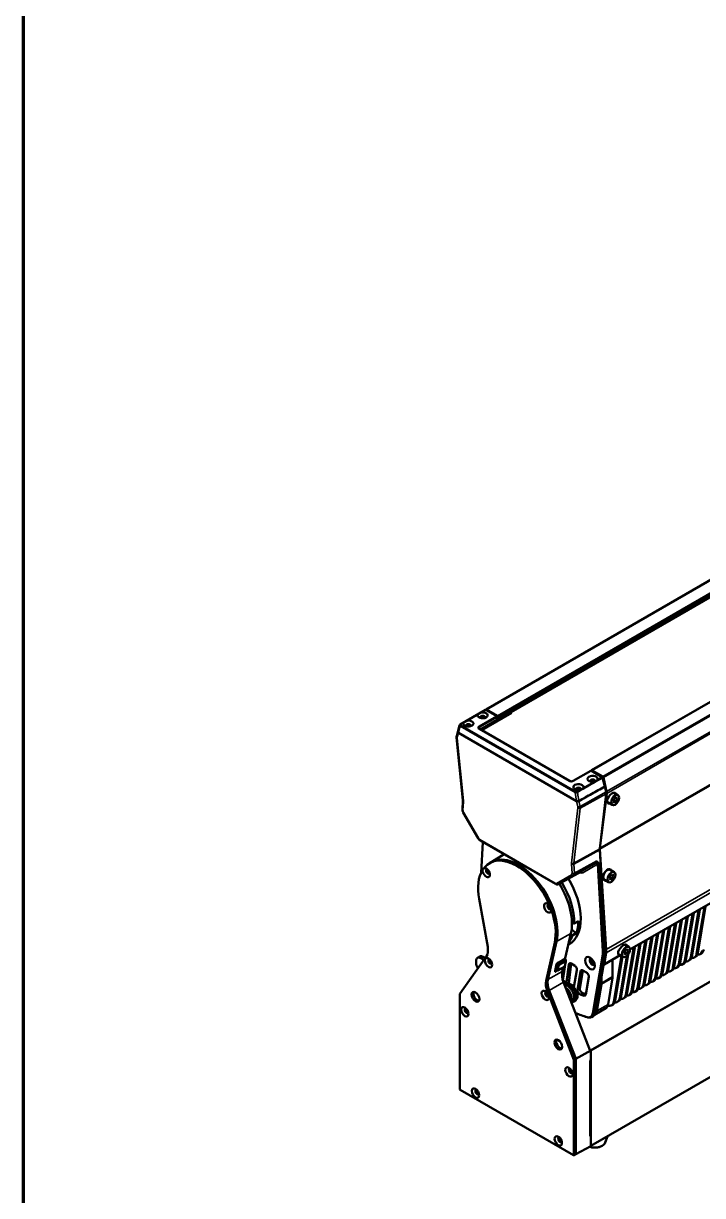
# Model space of a CAD drawing. Header units: millimetres. Extents: x 100 to 5488, y 100 to 4218.
# Drawn here: x 100 to 506, y 2994 to 3694 of the extents above; entities that cross this region are included whole.
import ezdxf

# ---------------------------------------------------------------- set-up
doc = ezdxf.new("R2010")
doc.units = ezdxf.units.MM
doc.header["$LTSCALE"] = 20
for name, color, linetype, lineweight in [('Border (ANSI)', 7, 'Continuous', 70), ('Visible (ANSI)', 7, 'Continuous', 50), ('Visible Narrow (ANSI)', 7, 'Continuous', 35)]:
    doc.layers.add(name, color=color, linetype=linetype, lineweight=lineweight)

# ---------------------------------------------------------------- blocks, each defined once
blk = doc.blocks.new('Borders Chauvet_A')
at = {"layer": 'Border (ANSI)'}
blk.add_line((5, 5), (5, 210.9), dxfattribs=at)

msp = doc.modelspace()

# ---------------------------------------------------------------- linework, layer by layer
at = {"layer": 'Visible (ANSI)'}
for p, q in [((1049.75, 3672.914), (376.585, 3284.261)), ((1056.705, 3667.225), (383.539, 3278.573)), ((439.608, 3247.875), (1112.773, 3636.527)), ((376.093, 3283.977), (361.111, 3275.308)), ((391.774, 3282.143), (373.896, 3271.821)), ((376.093, 3283.977), (376.093, 3283.977)), ((376.441, 3283.962), (376.496, 3284.141)), ((376.442, 3283.962), (382.903, 3280.232)), ((383.289, 3280.51), (376.835, 3284.237)), ((383.218, 3279.704), (383.262, 3278.267)), ((383.26, 3278.248), (386.825, 3280.306)), ((383.643, 3278.801), (383.643, 3279.898)), ((386.683, 3280.388), (386.825, 3280.306)), ((391.421, 3282.429), (386.825, 3279.775)), ((386.825, 3280.306), (386.825, 3279.775)), ((391.067, 3282.633), (391.421, 3282.429)), ((391.421, 3282.429), (391.774, 3282.225)), ((391.774, 3282.225), (391.774, 3282.143)), ((360.738, 3274.835), (359.734, 3270.765)), ((426.325, 3241.551), (372.585, 3272.577)), ((383.209, 3277.979), (373.219, 3272.211)), ((358.895, 3267.413), (362.703, 3230.038)), ((359.725, 3270.798), (358.974, 3268.341)), ((430.595, 3229.52), (360.025, 3270.263)), ((430.59, 3229.522), (360.029, 3270.261)), ((439.11, 3247.595), (428.641, 3241.551)), ((445.919, 3243.849), (439.459, 3247.579)), ((439.504, 3247.553), (439.504, 3247.646)), ((439.858, 3247.85), (446.312, 3244.124)), ((447.48, 3238.193), (446.22, 3243.432)), ((446.651, 3243.637), (448.566, 3235.161)), ((431.843, 3236.085), (431.83, 3236.729)), ((432.028, 3229.495), (447.52, 3238.119)), ((440.329, 3240.984), (440.315, 3241.628)), ((440.335, 3240.681), (440.335, 3240.681)), ((440.35, 3239.995), (440.35, 3239.995)), ((447.52, 3238.119), (447.474, 3238.145)), ((448.238, 3234.942), (447.52, 3238.119)), ((362.716, 3229.506), (362.4, 3224.46)), ((431.85, 3235.792), (431.85, 3235.792)), ((431.865, 3235.091), (431.865, 3235.091)), ((444.504, 3200.902), (448.312, 3233.88)), ((448.637, 3234.096), (444.624, 3201.257)), ((453.034, 3230.963), (452.421, 3229.384)), ((452.421, 3229.384), (453.034, 3228.513)), ((452.706, 3230.117), (454.259, 3229.22)), ((455.346, 3233.036), (452.871, 3234.465)), ((453.034, 3230.963), (454.259, 3231.67)), ((453.81, 3231.411), (454.871, 3230.798)), ((454.871, 3230.798), (454.259, 3231.67)), ((454.259, 3229.22), (454.871, 3230.798)), ((362.873, 3222.648), (371.78, 3207.222)), ((451.946, 3227.147), (449.471, 3228.576)), ((454.259, 3229.22), (453.034, 3228.513)), ((372.975, 3205.98), (418.059, 3179.951)), ((374.689, 3204.99), (373.537, 3186.594)), ((379.964, 3193.165), (387.382, 3197.662)), ((447.997, 3140.435), (444.493, 3200.439)), ((444.611, 3200.764), (448.324, 3140.686)), ((379.617, 3192.973), (378.556, 3192.361)), ((453.154, 3186.945), (450.679, 3188.374)), ((462.556, 3140.755), (549.366, 3190.875)), ((419.859, 3179.852), (433.125, 3187.138)), ((449.754, 3181.056), (447.279, 3182.485)), ((450.842, 3184.871), (450.229, 3183.293)), ((450.229, 3183.293), (450.842, 3182.422)), ((450.514, 3184.026), (452.066, 3183.129)), ((450.842, 3184.871), (452.066, 3185.578)), ((452.066, 3183.129), (450.842, 3182.422)), ((451.618, 3185.32), (452.679, 3184.707)), ((452.679, 3184.707), (452.066, 3185.578)), ((452.066, 3183.129), (452.679, 3184.707)), ((377.5, 3142.29), (372.358, 3170.978)), ((503.106, 3138.643), (507.781, 3166.557)), ((496.467, 3160.025), (491.793, 3132.111)), ((492.5, 3132.519), (497.174, 3160.433)), ((500.003, 3162.066), (495.328, 3134.152)), ((496.035, 3134.56), (500.71, 3162.474)), ((503.538, 3164.107), (498.864, 3136.193)), ((499.571, 3136.602), (504.246, 3164.515)), ((507.074, 3166.148), (502.399, 3138.235)), ((430.14, 3150.789), (427.648, 3152.735)), ((428.82, 3156.345), (427.801, 3157.361)), ((429.153, 3156.247), (428.915, 3156.289)), ((429.206, 3156.255), (431.681, 3157.684)), ((485.861, 3153.901), (481.186, 3125.987)), ((481.893, 3126.396), (486.568, 3154.309)), ((489.396, 3155.942), (484.722, 3128.029)), ((485.429, 3128.437), (490.103, 3156.35)), ((492.932, 3157.983), (488.257, 3130.07)), ((488.964, 3130.478), (493.639, 3158.392)), ((413.473, 3122.745), (418.616, 3145.496)), ((423.9, 3135.539), (427.233, 3150.284)), ((427.12, 3149.786), (427.665, 3149.36)), ((427.73, 3149.289), (427.935, 3148.977)), ((430.41, 3150.406), (430.204, 3150.718)), ((662.364, 3152.282), (439.15, 3023.409)), ((471.719, 3145.736), (467.044, 3117.822)), ((467.751, 3118.231), (472.426, 3146.144)), ((475.254, 3147.777), (470.58, 3119.864)), ((471.287, 3120.272), (475.961, 3148.185)), ((478.79, 3149.818), (474.115, 3121.905)), ((474.822, 3122.313), (479.497, 3150.227)), ((482.325, 3151.86), (477.651, 3123.946)), ((478.358, 3124.354), (483.032, 3152.268)), ((417.555, 3144.883), (412.413, 3122.133)), ((426.306, 3143.95), (425.725, 3143.615)), ((442.014, 3103.309), (447.906, 3138.494)), ((448.235, 3138.717), (447.08, 3131.82)), ((459.539, 3140.25), (458.927, 3138.672)), ((458.927, 3138.672), (459.539, 3137.8)), ((459.211, 3139.404), (460.764, 3138.507)), ((461.852, 3142.323), (459.472, 3143.697)), ((459.539, 3140.25), (460.764, 3140.957)), ((460.764, 3138.507), (459.539, 3137.8)), ((464.648, 3141.653), (459.973, 3113.74)), ((460.316, 3140.698), (461.376, 3140.086)), ((460.68, 3114.148), (465.355, 3142.062)), ((461.376, 3140.086), (460.764, 3140.957)), ((460.764, 3138.507), (461.376, 3140.086)), ((468.183, 3143.695), (463.508, 3115.781)), ((464.216, 3116.189), (468.89, 3144.103)), ((504.56, 3138.021), (505.267, 3138.429)), ((360.867, 3114.291), (376.731, 3136.809)), ((370.561, 3133.949), (370.561, 3132.724)), ((372.804, 3136.597), (371.39, 3135.78)), ((375.15, 3134.565), (373.39, 3135.582)), ((375.968, 3135.726), (374.804, 3136.398)), ((418.697, 3131.955), (417.817, 3128.065)), ((423.637, 3130.747), (424.298, 3133.67)), ((424.209, 3134.338), (423.989, 3134.871)), ((425.961, 3131.793), (424.664, 3121.164)), ((425.905, 3120.563), (427.351, 3132.41)), ((427.363, 3132.403), (429.414, 3131.219)), ((439.427, 3135.372), (438.219, 3136.069)), ((447.08, 3131.82), (446.814, 3131.974)), ((447.08, 3131.82), (456.735, 3137.394)), ((452.197, 3124.569), (452.197, 3134.774)), ((457.48, 3136.995), (452.902, 3109.657)), ((453.609, 3110.066), (458.062, 3136.659)), ((458.452, 3136.434), (455.977, 3137.863)), ((460.669, 3136.966), (456.437, 3111.699)), ((456.733, 3137.405), (456.752, 3137.416)), ((457.145, 3112.107), (461.445, 3137.785)), ((493.954, 3131.897), (494.661, 3132.305)), ((497.489, 3133.938), (498.196, 3134.346)), ((501.025, 3135.979), (501.732, 3136.388)), ((419.277, 3128.234), (418.628, 3128.023)), ((423.44, 3130.457), (419.442, 3128.304)), ((422.095, 3127.553), (422.656, 3130.035)), ((422.502, 3122.218), (423.514, 3130.512)), ((429.087, 3118.228), (430.807, 3128.498)), ((433.048, 3127.772), (431.204, 3116.761)), ((432.618, 3117.578), (434.419, 3128.329)), ((434.441, 3128.317), (436.546, 3127.102)), ((436.176, 3113.858), (437.938, 3124.381)), ((445.55, 3124.423), (445.55, 3120.732)), ((483.347, 3125.773), (484.054, 3126.181)), ((486.883, 3127.814), (487.59, 3128.223)), ((490.418, 3129.856), (491.125, 3130.264)), ((426.579, 3120.236), (422.504, 3122.211)), ((438.783, 3080.287), (422.868, 3121.17)), ((425.615, 3119.573), (422.996, 3120.842)), ((425.008, 3119.252), (423.211, 3120.29)), ((445.075, 3120.095), (442.395, 3104.093)), ((445.496, 3120.054), (442.816, 3104.052)), ((445.126, 3121.89), (445.126, 3120.732)), ((449.463, 3107.89), (452.143, 3123.891)), ((469.205, 3117.608), (469.912, 3118.016)), ((472.741, 3119.649), (473.448, 3120.058)), ((476.276, 3121.691), (476.983, 3122.099)), ((479.812, 3123.732), (480.519, 3124.14)), ((360.838, 3057.341), (360.838, 3114.185)), ((413.181, 3115.765), (429.046, 3074.928)), ((430.106, 3075.541), (414.242, 3116.377)), ((429.016, 3109.731), (429.98, 3110.394)), ((458.598, 3111.484), (459.305, 3111.893)), ((462.134, 3113.526), (462.841, 3113.934)), ((465.669, 3115.567), (466.377, 3115.975)), ((427.63, 3108.938), (428.008, 3109.157)), ((441.442, 3101.797), (448.089, 3105.635)), ((451.527, 3107.402), (452.234, 3107.81)), ((455.063, 3109.443), (455.77, 3109.851)), ((439.509, 3100.425), (440.589, 3101.018)), ((430.117, 3075.509), (430.157, 3075.406)), ((430.135, 3075.402), (430.135, 3018.558)), ((430.157, 3075.406), (439.15, 3080.468)), ((430.157, 3075.406), (430.157, 3018.478)), ((439.009, 3080.55), (438.585, 3080.795)), ((439.15, 3080.468), (438.585, 3080.795)), ((438.783, 3080.287), (439.15, 3080.468)), ((439.15, 3074.753), (439.15, 3080.468)), ((439.15, 3023.477), (439.15, 3080.305)), ((429.074, 3074.789), (429.074, 3017.945)), ((439.15, 3074.753), (438.791, 3074.538)), ((438.791, 3074.538), (438.791, 3029.251)), ((428.862, 3017.823), (361.051, 3056.974)), ((439.15, 3029.437), (438.791, 3029.645)), ((439.15, 3029.437), (438.791, 3029.251)), ((439.15, 3023.314), (439.15, 3029.437)), ((447.705, 3025.427), (449.019, 3029.107)), ((430.157, 3018.478), (439.15, 3023.314)), ((429.012, 3017.808), (430.073, 3018.42)), ((430.157, 3018.478), (430.127, 3018.495))]:
    msp.add_line(p, q, dxfattribs=at)
msp.add_arc((418.968, 3129.185), 1, 287.992157, 298.30601, dxfattribs=at)
for centre, major_axis, ratio, start_param, end_param in [((374.45, 3280.714), (-3.056, 0), 0.5773503, 6.0394849, 11.2428802), ((374.45, 3279.49), (1.583, 0), 0.5773503, 5.9274121, 9.7805512), ((376.835, 3283.828), (-0.25, 0.433), 0.5773503, 5.4977871, 6.7771267), ((383.289, 3280.102), (0.25, -0.433), 0.5773503, 0.7853982, 2.3561945), ((383.289, 3279.006), (0.25, -0.433), 0.5773503, 6.1160329, 7.0685835), ((365.965, 3275.815), (-3.056, 0), 0.5773503, 6.0471304, 11.2351734), ((365.965, 3274.591), (1.583, 0), 0.5773503, 5.9274121, 9.7805512), ((383.068, 3278.061), (0.2, 0), 0.5771744, 5.4979394, 6.1711163), ((360.732, 3270.671), (-1.022, 0.038), 0.5762811, 5.9814321, 7.1115794), ((360.739, 3270.667), (1.016, -0.024), 0.5746229, 3.0145769, 3.9519234), ((440.211, 3242.747), (3.056, 0), 0.5773503, 6.0359486, 11.2381352), ((439.858, 3247.442), (-0.25, 0.433), 0.5773503, 5.4977871, 7.0685835), ((446.312, 3243.715), (0.25, -0.433), 0.5773503, 1.076855, 2.3561945), ((431.726, 3237.848), (3.056, 0), 0.5773503, 6.0437537, 11.2313271), ((431.726, 3236.624), (1.583, 0), 0.5773503, 5.9084335, 9.7805512), ((431.726, 3235.807), (1.6, 0), 0.5773503, 1.2817155, 2.6116754), ((440.211, 3241.523), (1.583, 0), 0.5773503, 5.9097603, 9.7805512), ((440.211, 3240.706), (1.6, 0), 0.5773503, 1.2817155, 2.6116754), ((447.277, 3238.182), (0.205, -0.008), 0.5734291, 5.5275243, 6.4421546), ((431.726, 3232.949), (2.1, 0), 0.5773503, 3.8627999, 3.862856), ((431.295, 3229.932), (1.012, -0.024), 0.5792459, 3.9560784, 5.5057521), ((431.302, 3229.928), (1.022, -0.038), 0.5762811, 3.9699867, 5.5233297), ((431.726, 3231.724), (-1.25, 0), 0.5773503, 4.878211, 4.8784084), ((431.726, 3232.949), (2.1, 0), 0.5773503, 4.6700776, 4.6701929), ((446.182, 3235.416), (-1.517, 2.628), 0.5773503, 3.8026358, 4.2184476), ((446.534, 3235.63), (1.5, -2.598), 0.5773503, 0.6543356, 1.076855), ((451.579, 3231.285), (2.201, 3.054), 0.4974072, 5.8980885, 9.9106458), ((451.171, 3231.52), (1.7, 2.944), 0.5773503, 0, 0.0331092), ((451.171, 3231.52), (1.875, 3.248), 0.5773503, 5.847703, 6.0962359), ((451.171, 3231.52), (-1.7, -2.944), 0.5773503, 5.8411959, 6.2831853), ((451.171, 3231.52), (-1.875, -3.248), 0.5773503, 0.0460636, 0.4354824), ((394.956, 3163.955), (-16.4, 28.406), 0.5773503, 4.4930048, 6.5025694), ((396.017, 3164.568), (-16.4, 28.406), 0.5773503, 3.700098, 6.2831853), ((446.584, 3199.4), (-1.483, 2.568), 0.5773503, 0.6610432, 0.8550674), ((446.727, 3199.723), (1.5, -2.598), 0.5773503, 3.7959283, 4.000847), ((394.956, 3163.955), (-16.4, 28.406), 0.5773503, 0.3042163, 1.012291), ((376.585, 3186.809), (1.55, -2.685), 0.5773503, 3.8686588, 9.2213268), ((377.646, 3187.422), (0.8, -1.386), 0.5773503, 2.7564941, 6.6682839), ((377.646, 3187.422), (-0.625, 1.083), 0.5773503, 5.5504263, 10.1575369), ((448.979, 3185.429), (1.7, 2.944), 0.5773503, 0, 3.1415927), ((449.229, 3185.285), (-1.649, -3.374), 0.6182393, 2.6633077, 6.6758651), ((448.979, 3185.429), (1.875, 3.248), 0.5773503, 5.847703, 6.254508), ((405.916, 3170.283), (16.5, -28.579), 0.5773503, 0.7679997, 1.6092655), ((409.806, 3172.528), (16.5, -28.579), 0.5773503, 0, 1.6063528), ((448.979, 3185.429), (-1.875, -3.248), 0.5773503, 0.0999982, 0.4354824), ((404.502, 3169.467), (-16.496, 28.571), 0.5773503, 3.700098, 4.7519312), ((413.327, 3165.596), (-1.55, 2.685), 0.5773503, 4.915839, 10.2685304), ((414.388, 3166.208), (0.8, -1.386), 0.5773503, 2.7564941, 6.7185614), ((414.388, 3166.208), (-0.625, 1.083), 0.5773503, 5.5504263, 10.3533241), ((394.956, 3163.955), (16.4, -28.406), 0.5773503, 0.5585054, 1.2665822), ((496.328, 3160.133), (0.1, -0.173), 0.5773503, 0.6108652, 2.1162307), ((497.035, 3160.542), (-0.1, 0.173), 0.5773503, 3.7524579, 5.2578233), ((499.864, 3162.175), (0.1, -0.173), 0.5773503, 0.6108652, 2.1162307), ((500.571, 3162.583), (-0.1, 0.173), 0.5773503, 3.7524579, 5.2578233), ((503.399, 3164.216), (0.1, -0.173), 0.5773503, 0.6108652, 2.1162307), ((504.106, 3164.624), (-0.1, 0.173), 0.5773503, 3.7524579, 5.2578233), ((408.391, 3171.712), (-14, 24.249), 0.5773503, 3.7359798, 3.7854676), ((428.869, 3156.47), (-0.1, 0.173), 0.5773503, 2.0071286, 2.6912568), ((429.106, 3156.429), (0.1, -0.173), 0.5773503, 5.8328495, 7.051185), ((408.391, 3171.712), (16.5, -28.579), 0.5773503, 0.4537308, 0.7679997), ((431.581, 3157.857), (0.1, -0.173), 0.5773503, 0, 0.7679997), ((482.893, 3152.377), (-0.1, 0.173), 0.5773503, 3.7524579, 5.2578233), ((485.722, 3154.01), (0.1, -0.173), 0.5773503, 0.6108652, 2.1162307), ((486.429, 3154.418), (-0.1, 0.173), 0.5773503, 3.7524579, 5.2578233), ((489.257, 3156.051), (0.1, -0.173), 0.5773503, 0.6108652, 2.1162307), ((489.964, 3156.459), (-0.1, 0.173), 0.5773503, 3.7524579, 5.2578233), ((492.793, 3158.092), (0.1, -0.173), 0.5773503, 0.6108652, 2.1162307), ((493.5, 3158.5), (-0.1, 0.173), 0.5773503, 3.7524579, 5.2578233), ((405.916, 3170.283), (16.5, -28.579), 0.5773503, 0.2550719, 0.4537308), ((427.64, 3149.214), (0.1, -0.173), 0.5773503, 1.6720663, 2.1816616), ((427.846, 3148.902), (0.1, -0.173), 0.5773503, 0.4537308, 1.6720663), ((430.115, 3150.643), (-0.1, 0.173), 0.5773503, 4.813659, 5.3232542), ((430.32, 3150.331), (-0.1, 0.173), 0.5773503, 3.5953234, 4.813659), ((471.579, 3145.845), (0.1, -0.173), 0.5773503, 0.6108652, 2.1162307), ((472.286, 3146.253), (-0.1, 0.173), 0.5773503, 3.7524579, 5.2578233), ((475.115, 3147.886), (0.1, -0.173), 0.5773503, 0.6108652, 2.1162307), ((475.822, 3148.294), (-0.1, 0.173), 0.5773503, 3.7524579, 5.2578233), ((478.65, 3149.927), (0.1, -0.173), 0.5773503, 0.6108652, 2.1162307), ((479.358, 3150.335), (-0.1, 0.173), 0.5773503, 3.7524579, 5.2578233), ((482.186, 3151.968), (0.1, -0.173), 0.5773503, 0.6108652, 2.1162307), ((370.61, 3144.431), (5, -8.66), 0.5773503, 0.2610929, 1.012291), ((440.918, 3143.951), (-5.017, 8.69), 0.5773503, 3.7524579, 3.9966601), ((441.272, 3144.155), (5, -8.66), 0.5773503, 0.6108652, 0.8592544), ((458.123, 3140.55), (-2.296, -2.996), 0.4692871, 2.7675322, 6.7627973), ((457.677, 3140.807), (-1.7, -2.944), 0.5773503, 5.8631434, 6.2831853), ((457.677, 3140.807), (1.875, 3.248), 0.5773503, 5.847703, 6.0563792), ((464.508, 3141.762), (0.1, -0.173), 0.5773503, 0.6108652, 2.1162307), ((465.215, 3142.17), (-0.1, 0.173), 0.5773503, 3.7524579, 5.2578233), ((468.044, 3143.803), (0.1, -0.173), 0.5773503, 0.6108652, 2.1162307), ((468.751, 3144.212), (-0.1, 0.173), 0.5773503, 3.7524579, 5.2578233), ((498.232, 3142.45), (3.5, -6.062), 0.5773503, 0, 0.6108652), ((501.06, 3144.083), (3.5, -6.062), 0.5773503, 5.8672332, 6.8940505), ((501.767, 3144.491), (3.5, -6.062), 0.5773503, 0, 0.6108652), ((373.39, 3132.316), (-2, 3.464), 0.5773503, 5.4977871, 7.0685835), ((373.39, 3131.091), (-2, 3.464), 0.5773503, 0.7853982, 1.6819201), ((374.804, 3133.132), (-2, 3.464), 0.5773503, 5.4977871, 6.2831853), ((379.046, 3133.541), (0.8, -1.386), 0.5773503, 2.7564941, 6.6682839), ((379.046, 3133.541), (-0.625, 1.083), 0.5773503, 5.5504263, 10.1575369), ((424.589, 3134.957), (-0.5, 0.866), 0.5775083, 0.5585241, 1.3437699), ((423.609, 3134.252), (-0.5, 0.866), 0.5775083, 3.7001167, 4.4853626), ((427.363, 3130.77), (-1, 1.732), 0.5773503, 5.4977871, 6.9376838), ((440.034, 3133.439), (-1.05, 1.819), 0.5773503, 5.9037572, 9.804206), ((440.388, 3133.643), (1.05, -1.819), 0.5773503, 3.3107571, 6.1140209), ((440.741, 3133.847), (-0.825, 1.429), 0.5773503, 0.2832213, 2.8583714), ((457.677, 3140.807), (-1.875, -3.248), 0.5773503, 0.0340297, 0.421383), ((486.918, 3135.918), (3.5, -6.062), 0.5773503, 5.8672332, 6.8940505), ((487.625, 3136.326), (3.5, -6.062), 0.5773503, 0, 0.6108652), ((490.454, 3137.959), (3.5, -6.062), 0.5773503, 5.8672332, 6.8940505), ((491.161, 3138.367), (3.5, -6.062), 0.5773503, 0, 0.6108652), ((493.989, 3140), (3.5, -6.062), 0.5773503, 5.8672332, 6.8940505), ((494.696, 3140.409), (3.5, -6.062), 0.5773503, 0, 0.6108652), ((497.525, 3142.042), (3.5, -6.062), 0.5773503, 5.8672332, 6.8940505), ((428.991, 3121.734), (-5.004, 8.668), 0.5773503, 0.5585054, 1.3108231), ((422.948, 3131.329), (0.5, -0.866), 0.5771922, 6.2661836, 6.8416718), ((429.414, 3129.586), (-1, 1.732), 0.5773503, 3.7524579, 5.4977871), ((434.441, 3126.684), (-1, 1.732), 0.5773503, 5.4977871, 6.8940505), ((436.546, 3125.469), (-1, 1.732), 0.5773503, 3.7524579, 5.4977871), ((448.661, 3126.611), (-2.5, 4.33), 0.5773503, 3.7524579, 3.9269908), ((473.483, 3128.161), (3.5, -6.062), 0.5773503, 0, 0.6108652), ((476.312, 3129.794), (3.5, -6.062), 0.5773503, 5.8672332, 6.8940505), ((477.019, 3130.202), (3.5, -6.062), 0.5773503, 0, 0.6108652), ((479.847, 3131.835), (3.5, -6.062), 0.5773503, 5.8672332, 6.8940505), ((480.554, 3132.244), (3.5, -6.062), 0.5773503, 0, 0.6108652), ((483.383, 3133.877), (3.5, -6.062), 0.5773503, 5.8672332, 6.8940505), ((484.09, 3134.285), (3.5, -6.062), 0.5773503, 0, 0.6108652), ((419.302, 3116.318), (5, -8.66), 0.5773503, 3.700098, 4.4512961), ((420.363, 3116.931), (-5, 8.66), 0.5773503, 0.5585054, 1.3097035), ((423.594, 3113.536), (3, -5.196), 0.5773503, 0.3718569, 2.2497894), ((423.241, 3113.332), (-2.95, 5.11), 0.5773503, 3.6803261, 5.2245055), ((425.008, 3114.353), (3, -5.196), 0.5773503, 0, 2.3561945), ((425.615, 3114.674), (3.401, -4.943), 0.6254727, 6.090384, 8.5917682), ((426.579, 3115.337), (3.401, -4.943), 0.6254727, 0, 2.3085829), ((434.011, 3116.49), (-1, 1.732), 0.5773503, 0.6108652, 2.555202), ((441.802, 3122.651), (2.35, -4.07), 0.5773503, 0.6108652, 0.7853982), ((442.014, 3122.773), (2.5, -4.33), 0.5773503, 0.6108652, 0.7853982), ((462.169, 3121.629), (3.5, -6.062), 0.5773503, 5.8672332, 6.8940505), ((462.877, 3122.037), (3.5, -6.062), 0.5773503, 0, 0.6108652), ((465.705, 3123.67), (3.5, -6.062), 0.5773503, 5.8672332, 6.8940505), ((466.412, 3124.079), (3.5, -6.062), 0.5773503, 0, 0.6108652), ((469.241, 3125.712), (3.5, -6.062), 0.5773503, 5.8672332, 6.8940505), ((469.948, 3126.12), (3.5, -6.062), 0.5773503, 0, 0.6108652), ((472.776, 3127.753), (3.5, -6.062), 0.5773503, 5.8672332, 6.8940505), ((361.051, 3114.063), (-0.15, 0.26), 0.5773503, 0.2610929, 0.7851635), ((371.268, 3113.128), (-1.625, 2.815), 0.5773503, 0.332447, 2.8091457), ((371.268, 3113.128), (1.625, -2.815), 0.5773503, 3.4740396, 5.9507384), ((412.988, 3113.945), (0.8, -1.386), 0.5773503, 2.7564941, 6.6682839), ((412.988, 3113.945), (-0.625, 1.083), 0.5773503, 5.5504263, 10.1575369), ((432.597, 3115.673), (1, -1.732), 0.5773503, 3.7524579, 5.6967947), ((409.806, 3259.322), (82.517, -142.924), 0.5773503, 5.6967947, 5.7161836), ((411.22, 3260.138), (-82.517, 142.924), 0.5773503, 2.555202, 2.5720466), ((434.783, 3114.946), (1, -1.732), 0.5773503, 5.7161836, 6.8940505), ((451.563, 3115.505), (3.5, -6.062), 0.5773503, 5.8672332, 6.8940505), ((452.27, 3115.914), (3.5, -6.062), 0.5773503, 0, 0.6108652), ((455.098, 3117.547), (3.5, -6.062), 0.5773503, 5.8672332, 6.8940505), ((455.805, 3117.955), (3.5, -6.062), 0.5773503, 0, 0.6108652), ((458.634, 3119.588), (3.5, -6.062), 0.5773503, 5.8672332, 6.8940505), ((459.341, 3119.996), (3.5, -6.062), 0.5773503, 0, 0.6108652), ((364.904, 3104.147), (0.8, -1.386), 0.5773503, 2.7564941, 6.6682839), ((364.904, 3104.147), (-0.625, 1.083), 0.5773503, 5.5504263, 10.1575369), ((437.115, 3107.135), (3.517, -6.092), 0.5773503, 6.2708424, 6.8940505), ((437.942, 3107.859), (3.5, -6.062), 0.5773503, 6.2813219, 6.8940506), ((437.73, 3107.737), (3.35, -5.802), 0.5773503, 0.2739057, 0.6108652), ((444.589, 3111.697), (3.5, -6.062), 0.5773503, 0, 0.6108652), ((448.027, 3113.464), (3.5, -6.062), 0.5773503, 5.7566443, 6.8940505), ((448.734, 3113.872), (3.5, -6.062), 0.5773503, 0, 0.6108652), ((420.766, 3084.551), (-1.625, 2.815), 0.5773503, 0.332447, 2.8091457), ((420.766, 3084.551), (1.625, -2.815), 0.5773503, 3.4740396, 5.9507384), ((429.923, 3075.524), (-0.15, 0.26), 0.5773503, 3.9272254, 4.4512961), ((427.13, 3068.221), (0.8, -1.386), 0.5773503, 2.7564941, 6.6682839), ((427.13, 3068.221), (-0.625, 1.083), 0.5773503, 5.5504263, 10.1575369), ((428.862, 3074.912), (0.15, -0.26), 0.5773503, 0.7853982, 1.3094689), ((361.051, 3057.219), (-0.15, 0.26), 0.5773503, 0.7853982, 2.3561945), ((371.268, 3055.565), (0.8, -1.386), 0.5773503, 2.7564941, 6.6682839), ((371.268, 3055.565), (-0.625, 1.083), 0.5773503, 5.5504263, 10.1575369), ((420.766, 3026.988), (0.8, -1.386), 0.5773503, 2.7564941, 6.6682839), ((420.766, 3026.988), (-0.625, 1.083), 0.5773503, 5.5504263, 10.1575369), ((441.625, 3031.274), (-8, 0), 0.5773503, 2.1848437, 2.5275453), ((428.862, 3018.068), (0.15, -0.26), 0.5773503, 5.4977871, 7.0685835), ((429.923, 3018.68), (0.15, -0.26), 0.5773503, 0, 0.7853982)]:
    msp.add_ellipse(centre, major_axis=major_axis, ratio=ratio, start_param=start_param, end_param=end_param, dxfattribs=at)
for centre, major_axis in [((453.646, 3230.091), (1.7, 2.944)), ((451.454, 3184), (1.7, 2.944)), ((460.152, 3139.379), (1.7, 2.944)), ((377.986, 3132.928), (-1.55, 2.685)), ((438.62, 3132.622), (-2.05, 3.551)), ((370.208, 3112.516), (1.625, -2.815)), ((411.927, 3113.332), (-1.55, 2.685)), ((363.844, 3103.534), (-1.55, 2.685)), ((419.705, 3083.938), (1.625, -2.815)), ((426.069, 3067.609), (-1.55, 2.685)), ((370.208, 3054.953), (-1.55, 2.685)), ((419.705, 3026.375), (1.55, -2.685))]:
    msp.add_ellipse(centre, major_axis=major_axis, ratio=0.5773503, dxfattribs=at)
for points, knots in [([(372.367, 3281.819), (372.17, 3281.705), (371.973, 3281.591), (371.727, 3281.419), (371.653, 3281.361), (371.548, 3281.25), (371.509, 3281.2), (371.484, 3281.14)], [0.40395392, 0.40395392, 0.40395392, 0.40395392, 0.48753282, 0.48753282, 0.52933619, 0.52933619, 0.56127356, 0.56127356, 0.56127356, 0.56127356]), ([(373.702, 3282.425), (373.601, 3282.411), (373.504, 3282.382), (373.281, 3282.302), (373.156, 3282.246), (372.792, 3282.066), (372.564, 3281.933), (372.367, 3281.819), (372.367, 3281.819), (372.367, 3281.819)], [0.24705167, 0.24705167, 0.24705167, 0.24705167, 0.27851601, 0.27851601, 0.32031937, 0.32031937, 0.4039261, 0.4039261, 0.40395392, 0.40395392, 0.40395392, 0.40395392]), ([(376.441, 3283.963), (376.422, 3283.973), (376.403, 3283.983), (376.362, 3283.999), (376.34, 3284.006), (376.294, 3284.015), (376.27, 3284.018), (376.22, 3284.018), (376.194, 3284.015), (376.144, 3284.002), (376.12, 3283.992), (376.097, 3283.98)], [1.57472687, 1.57472687, 1.57472687, 1.57472687, 1.72795459, 1.72795459, 1.88513907, 1.88513907, 2.04232355, 2.04232355, 2.19950803, 2.19950803, 2.34776442, 2.34776442, 2.34776442, 2.34776442]), ([(383.218, 3279.704), (383.217, 3279.747), (383.21, 3279.789), (383.188, 3279.871), (383.173, 3279.911), (383.136, 3279.988), (383.114, 3280.025), (383.064, 3280.094), (383.036, 3280.126), (382.974, 3280.185), (382.94, 3280.211), (382.903, 3280.232)], [0.0173244, 0.0173244, 0.0173244, 0.0173244, 0.3280266, 0.3280266, 0.6387288, 0.6387288, 0.9494309, 0.9494309, 1.2601331, 1.2601331, 1.5708353, 1.5708353, 1.5708353, 1.5708353]), ([(360.738, 3274.835), (360.756, 3274.911), (360.789, 3274.984), (360.874, 3275.114), (360.928, 3275.173), (361.026, 3275.255), (361.068, 3275.283), (361.111, 3275.308)], [0, 0, 0, 0, 0.024793981, 0.024793981, 0.049923606, 0.049923606, 0.065721302, 0.065721302, 0.065721302, 0.065721302]), ([(363.886, 3276.913), (363.605, 3276.75), (363.305, 3276.584), (363.075, 3276.362), (363.023, 3276.298), (362.993, 3276.228)], [-0.58807697, -0.58807697, -0.58807697, -0.58807697, -0.46867744, -0.46867744, -0.43292845, -0.43292845, -0.43292845, -0.43292845]), ([(365.239, 3277.529), (365.118, 3277.511), (364.993, 3277.472), (364.534, 3277.296), (364.168, 3277.076), (363.886, 3276.913), (363.886, 3276.913), (363.886, 3276.913)], [-0.74283482, -0.74283482, -0.74283482, -0.74283482, -0.70758883, -0.70758883, -0.58813314, -0.58813314, -0.58807697, -0.58807697, -0.58807697, -0.58807697]), ([(372.252, 3272.954), (372.252, 3272.939), (372.254, 3272.924), (372.265, 3272.889), (372.273, 3272.868), (372.301, 3272.82), (372.32, 3272.793), (372.372, 3272.734), (372.405, 3272.703), (372.485, 3272.64), (372.532, 3272.608), (372.585, 3272.577)], [2.3685374, 2.3685374, 2.3685374, 2.3685374, 2.52314845, 2.52314845, 2.6777595, 2.6777595, 2.83237055, 2.83237055, 2.9869816, 2.9869816, 3.14159265, 3.14159265, 3.14159265, 3.14159265]), ([(358.895, 3267.413), (358.889, 3267.474), (358.885, 3267.535), (358.88, 3267.658), (358.88, 3267.72), (358.885, 3267.843), (358.89, 3267.905), (358.904, 3268.029), (358.914, 3268.092), (358.939, 3268.216), (358.955, 3268.279), (358.974, 3268.341)], [4.58803399, 4.58803399, 4.58803399, 4.58803399, 4.67119634, 4.67119634, 4.7543587, 4.7543587, 4.83752106, 4.83752106, 4.92068342, 4.92068342, 5.00384577, 5.00384577, 5.00384577, 5.00384577]), ([(439.11, 3247.595), (439.134, 3247.608), (439.159, 3247.619), (439.211, 3247.632), (439.237, 3247.635), (439.287, 3247.635), (439.311, 3247.633), (439.357, 3247.623), (439.379, 3247.616), (439.42, 3247.6), (439.439, 3247.591), (439.457, 3247.58)], [3.92692022, 3.92692022, 3.92692022, 3.92692022, 4.08399171, 4.08399171, 4.24109739, 4.24109739, 4.39820308, 4.39820308, 4.55530877, 4.55530877, 4.70814125, 4.70814125, 4.70814125, 4.70814125]), ([(445.919, 3243.849), (445.95, 3243.832), (445.978, 3243.811), (446.031, 3243.765), (446.055, 3243.74), (446.1, 3243.685), (446.121, 3243.657), (446.157, 3243.596), (446.173, 3243.565), (446.2, 3243.5), (446.211, 3243.466), (446.22, 3243.432)], [4.7122898, 4.7122898, 4.7122898, 4.7122898, 4.9683245, 4.9683245, 5.2243592, 5.2243592, 5.4803939, 5.4803939, 5.7364286, 5.7364286, 5.9924634, 5.9924634, 5.9924634, 5.9924634]), ([(426.325, 3241.551), (426.417, 3241.497), (426.528, 3241.448), (426.783, 3241.364), (426.927, 3241.331), (427.234, 3241.287), (427.396, 3241.278), (427.72, 3241.286), (427.881, 3241.304), (428.181, 3241.363), (428.32, 3241.404), (428.515, 3241.484), (428.582, 3241.516), (428.641, 3241.551)], [3.1415927, 3.1415927, 3.1415927, 3.1415927, 3.4089674, 3.4089674, 3.6861489, 3.6861489, 3.9707992, 3.9707992, 4.2574947, 4.2574947, 4.540286, 4.540286, 4.712389, 4.712389, 4.712389, 4.712389]), ([(432.006, 3229.504), (434.576, 3230.936), (437.145, 3232.368), (442.284, 3235.232), (444.854, 3236.664), (447.423, 3238.096)], [0.0000132, 0.0000132, 0.0000132, 0.0000132, 1.0713623, 1.0713623, 2.142719, 2.142719, 2.142719, 2.142719]), ([(432.44, 3236.132), (432.546, 3236.147), (432.648, 3236.163), (432.877, 3236.205), (433.003, 3236.233), (433.37, 3236.337), (433.601, 3236.434), (433.999, 3236.663), (434.199, 3236.814), (434.449, 3237.066), (434.523, 3237.153), (434.63, 3237.304), (434.67, 3237.37), (434.695, 3237.43)], [0.2481794, 0.2481794, 0.2481794, 0.2481794, 0.28120832, 0.28120832, 0.32341099, 0.32341099, 0.40781633, 0.40781633, 0.49222168, 0.49222168, 0.53442435, 0.53442435, 0.56699802, 0.56699802, 0.56699802, 0.56699802]), ([(443.175, 3242.315), (443.15, 3242.257), (443.111, 3242.194), (443.006, 3242.047), (442.932, 3241.961), (442.685, 3241.713), (442.487, 3241.563), (442.092, 3241.336), (441.863, 3241.24), (441.499, 3241.136), (441.375, 3241.107), (441.149, 3241.065), (441.049, 3241.049), (440.945, 3241.034)], [-0.5608719, -0.5608719, -0.5608719, -0.5608719, -0.52932972, -0.52932972, -0.48752687, -0.48752687, -0.40392117, -0.40392117, -0.32031547, -0.32031547, -0.27851262, -0.27851262, -0.24620751, -0.24620751, -0.24620751, -0.24620751]), ([(362.716, 3229.506), (362.718, 3229.538), (362.72, 3229.571), (362.721, 3229.638), (362.722, 3229.673), (362.721, 3229.743), (362.72, 3229.778), (362.718, 3229.85), (362.716, 3229.887), (362.71, 3229.962), (362.707, 3230), (362.703, 3230.038)], [4.64271972, 4.64271972, 4.64271972, 4.64271972, 4.68152457, 4.68152457, 4.72032942, 4.72032942, 4.75913427, 4.75913427, 4.79793912, 4.79793912, 4.83674397, 4.83674397, 4.83674397, 4.83674397]), ([(362.4, 3224.46), (362.392, 3224.333), (362.394, 3224.206), (362.415, 3223.955), (362.434, 3223.831), (362.486, 3223.584), (362.52, 3223.463), (362.6, 3223.222), (362.646, 3223.104), (362.751, 3222.872), (362.809, 3222.759), (362.873, 3222.648)], [1.50112707, 1.50112707, 1.50112707, 1.50112707, 1.67214055, 1.67214055, 1.84315404, 1.84315404, 2.01416752, 2.01416752, 2.18518101, 2.18518101, 2.35619449, 2.35619449, 2.35619449, 2.35619449]), ([(372.975, 3205.98), (372.875, 3206.038), (372.779, 3206.102), (372.595, 3206.242), (372.507, 3206.317), (372.339, 3206.477), (372.259, 3206.561), (372.108, 3206.738), (372.036, 3206.83), (371.901, 3207.021), (371.838, 3207.12), (371.78, 3207.222)], [3.14159265, 3.14159265, 3.14159265, 3.14159265, 3.29867229, 3.29867229, 3.45575192, 3.45575192, 3.61283155, 3.61283155, 3.76991118, 3.76991118, 3.92699082, 3.92699082, 3.92699082, 3.92699082]), ([(374.397, 3188.22), (374.667, 3188.528), (374.922, 3188.834), (375.256, 3189.313), (375.341, 3189.49), (375.38, 3189.619)], [-1.91898718, -1.91898718, -1.91898718, -1.91898718, -1.77973988, -1.77973988, -1.64579305, -1.64579305, -1.64579305, -1.64579305]), ([(418.059, 3179.951), (418.158, 3179.894), (418.261, 3179.842), (418.479, 3179.756), (418.592, 3179.721), (418.831, 3179.671), (418.955, 3179.657), (419.212, 3179.657), (419.345, 3179.671), (419.608, 3179.736), (419.738, 3179.786), (419.859, 3179.852)], [3.14159265, 3.14159265, 3.14159265, 3.14159265, 3.2962037, 3.2962037, 3.45081476, 3.45081476, 3.60542581, 3.60542581, 3.76003686, 3.76003686, 3.91464791, 3.91464791, 3.91464791, 3.91464791]), ([(414.532, 3167.015), (414.837, 3166.677), (415.092, 3166.29), (415.416, 3165.453), (415.498, 3164.972), (415.516, 3164.48)], [-1.90060924, -1.90060924, -1.90060924, -1.90060924, -1.76294705, -1.76294705, -1.62528314, -1.62528314, -1.62528314, -1.62528314]), ([(419.154, 3132.841), (419.103, 3132.777), (419.056, 3132.712), (419.011, 3132.646), (418.991, 3132.616), (418.972, 3132.586), (418.954, 3132.556), (418.904, 3132.475), (418.859, 3132.392), (418.82, 3132.308), (418.812, 3132.291), (418.805, 3132.274), (418.797, 3132.257), (418.754, 3132.157), (418.719, 3132.056), (418.697, 3131.955)], [0, 0, 0, 0, 0.23052, 0.23052, 0.23052, 0.3333333, 0.3333333, 0.3333333, 0.6106865, 0.6106865, 0.6106865, 0.6666667, 0.6666667, 0.6666667, 1, 1, 1, 1]), ([(417.817, 3128.065), (417.81, 3128.033), (417.804, 3128.002), (417.8, 3127.973), (417.791, 3127.911), (417.788, 3127.855), (417.791, 3127.805), (417.793, 3127.76), (417.8, 3127.719), (417.811, 3127.682), (417.818, 3127.659), (417.827, 3127.637), (417.837, 3127.618), (417.854, 3127.586), (417.875, 3127.56), (417.9, 3127.538), (417.915, 3127.526), (417.931, 3127.515), (417.948, 3127.505)], [0, 0, 0, 0, 0.10808508, 0.10808508, 0.10808508, 0.33333333, 0.33333333, 0.33333333, 0.53562247, 0.53562247, 0.53562247, 0.66666667, 0.66666667, 0.66666667, 0.87780997, 0.87780997, 0.87780997, 1, 1, 1, 1]), ([(436.873, 3100.291), (437.06, 3100.23), (437.247, 3100.181), (437.618, 3100.112), (437.802, 3100.09), (438.166, 3100.077), (438.345, 3100.084), (438.696, 3100.13), (438.867, 3100.167), (439.198, 3100.273), (439.358, 3100.342), (439.509, 3100.425)], [3.35489115, 3.35489115, 3.35489115, 3.35489115, 3.46684251, 3.46684251, 3.57879386, 3.57879386, 3.69074521, 3.69074521, 3.80269656, 3.80269656, 3.91464791, 3.91464791, 3.91464791, 3.91464791]), ([(447.705, 3025.427), (447.563, 3025.031), (447.338, 3024.668), (446.721, 3023.965), (446.306, 3023.64), (445.322, 3023.072), (444.741, 3022.839), (443.501, 3022.502), (442.841, 3022.398), (441.51, 3022.326), (440.84, 3022.355), (439.563, 3022.542), (438.955, 3022.695), (438.395, 3022.907)], [0.9888289, 0.9888289, 0.9888289, 0.9888289, 1.254478, 1.254478, 1.5703141, 1.5703141, 1.9164702, 1.9164702, 2.2621131, 2.2621131, 2.60451, 2.60451, 2.9365163, 2.9365163, 2.9365163, 2.9365163])]:
    msp.add_open_spline(points, degree=3, knots=knots, dxfattribs=at)
for points in [[(365.24, 3277.529), (365.239, 3277.529), (365.239, 3277.529), (365.239, 3277.529)], [(418.628, 3128.023), (418.533, 3127.992), (418.443, 3127.955), (418.372, 3127.916)], [(430.038, 3102.752), (432.327, 3101.854), (434.606, 3101.033), (436.873, 3100.291)]]:
    msp.add_open_spline(points, degree=3, dxfattribs=at)
at = {"layer": 'Visible Narrow (ANSI)'}
for p, q in [((1050, 3672.889), (376.835, 3284.237)), ((383.289, 3280.51), (1056.455, 3669.162)), ((1056.808, 3668.55), (383.643, 3279.898)), ((383.643, 3278.801), (1056.808, 3667.454)), ((1053.273, 3665.039), (386.825, 3280.265)), ((391.35, 3282.47), (1048.394, 3661.814)), ((391.437, 3282.419), (1048.269, 3661.641)), ((1113.023, 3636.503), (439.858, 3247.85)), ((446.312, 3244.124), (1119.478, 3632.776)), ((1119.816, 3632.29), (446.651, 3243.637)), ((448.566, 3235.161), (1121.731, 3623.813)), ((1121.803, 3622.748), (448.637, 3234.096)), ((1117.777, 3589.416), (444.611, 3200.764)), ((444.624, 3201.257), (1117.789, 3589.91)), ((1121.401, 3527.369), (448.235, 3138.717)), ((448.324, 3140.686), (1121.489, 3529.339)), ((439.009, 3080.55), (1094.214, 3458.833)), ((371.484, 3281.14), (365.24, 3277.529)), ((372.335, 3274.179), (382.803, 3280.222)), ((383.16, 3279.619), (372.688, 3273.573)), ((376.343, 3283.952), (373.702, 3282.425)), ((382.803, 3280.222), (376.343, 3283.952)), ((383.16, 3279.619), (383.209, 3277.979)), ((383.249, 3278.696), (383.494, 3278.555)), ((386.825, 3280.183), (391.067, 3282.633)), ((360.029, 3270.261), (361.018, 3274.266)), ((429.738, 3234.591), (361.018, 3274.266)), ((362.993, 3276.228), (361.362, 3275.285)), ((361.371, 3274.872), (430.092, 3235.196)), ((426.075, 3241.526), (372.335, 3272.553)), ((372.688, 3273.573), (372.704, 3272.509)), ((362.991, 3229.731), (359.183, 3267.106)), ((359.223, 3267.64), (360.025, 3270.263)), ((439.359, 3247.569), (428.891, 3241.526)), ((445.819, 3243.84), (439.359, 3247.569)), ((443.175, 3242.315), (445.819, 3243.84)), ((432.182, 3236.692), (432.186, 3236.104)), ((434.695, 3237.43), (440.946, 3241.033)), ((440.667, 3241.591), (440.671, 3241.003)), ((440.672, 3240.875), (440.672, 3240.875)), ((440.676, 3240.184), (440.676, 3240.184)), ((442.945, 3241.495), (442.945, 3241.495)), ((443.299, 3242.387), (443.299, 3242.387)), ((443.299, 3241.7), (443.299, 3241.7)), ((446.16, 3243.354), (447.423, 3238.096)), ((429.738, 3234.591), (430.59, 3229.522)), ((430.11, 3232.379), (430.11, 3232.379)), ((430.595, 3229.52), (431.396, 3225.971)), ((430.807, 3235.191), (432.44, 3236.132)), ((431.408, 3233.103), (431.408, 3233.103)), ((432.028, 3229.495), (432.768, 3226.216)), ((432.186, 3235.986), (432.186, 3235.986)), ((432.191, 3235.279), (432.191, 3235.279)), ((432.768, 3226.216), (448.238, 3234.942)), ((448.312, 3233.88), (432.833, 3225.285)), ((362.691, 3223.989), (363.007, 3229.036)), ((362.873, 3222.648), (363.032, 3222.74)), ((371.938, 3207.313), (363.032, 3222.74)), ((431.437, 3225.391), (427.629, 3192.412)), ((432.833, 3225.285), (429.025, 3192.307)), ((666.501, 3211.566), (439.15, 3080.305)), ((371.938, 3207.313), (371.78, 3207.222)), ((372.768, 3206.437), (417.851, 3180.409)), ((373.722, 3186.987), (374.844, 3204.901)), ((444.493, 3200.439), (429.013, 3191.786)), ((429.025, 3192.307), (444.504, 3200.902)), ((427.613, 3191.736), (427.929, 3186.324)), ((442.05, 3192.29), (428.782, 3185.004)), ((429.013, 3191.786), (429.329, 3186.375)), ((429.329, 3186.375), (442.663, 3193.828)), ((433.144, 3187.148), (442.05, 3192.29)), ((434.339, 3186.683), (443.176, 3191.786)), ((443.176, 3191.786), (446.211, 3139.802)), ((443.876, 3191.811), (446.911, 3139.828)), ((427.588, 3185.469), (418.681, 3180.326)), ((419.876, 3179.862), (433.144, 3187.148)), ((428.782, 3185.004), (419.876, 3179.862)), ((497.174, 3160.433), (496.467, 3160.025)), ((500.71, 3162.474), (500.003, 3162.066)), ((504.246, 3164.515), (503.538, 3164.107)), ((431.722, 3157.773), (429.247, 3156.344)), ((486.568, 3154.309), (485.861, 3153.901)), ((490.103, 3156.35), (489.396, 3155.942)), ((493.639, 3158.392), (492.932, 3157.983)), ((418.616, 3145.496), (417.555, 3144.883)), ((427.233, 3150.284), (418.62, 3145.516)), ((427.665, 3149.36), (430.14, 3150.789)), ((430.204, 3150.718), (427.73, 3149.289)), ((427.935, 3148.977), (430.41, 3150.406)), ((427.979, 3148.771), (430.454, 3150.2)), ((439.15, 3023.477), (662.161, 3152.232)), ((472.426, 3146.144), (471.719, 3145.736)), ((475.961, 3148.185), (475.254, 3147.777)), ((479.497, 3150.227), (478.79, 3149.818)), ((483.032, 3152.268), (482.325, 3151.86)), ((447.906, 3138.494), (446.821, 3137.892)), ((446.911, 3139.828), (447.997, 3140.435)), ((465.355, 3142.062), (464.648, 3141.653)), ((468.89, 3144.103), (468.183, 3143.695)), ((502.399, 3138.235), (503.106, 3138.643)), ((374.804, 3136.398), (373.39, 3135.582)), ((419.058, 3131.635), (419.576, 3131.273)), ((423.9, 3135.539), (419.154, 3132.841)), ((420.274, 3131.383), (419.644, 3128.596)), ((423.989, 3134.871), (419.661, 3132.41)), ((420.18, 3132.048), (419.661, 3132.41)), ((420.18, 3132.048), (424.209, 3134.338)), ((420.274, 3131.383), (424.298, 3133.67)), ((427.178, 3132.496), (425.961, 3131.793)), ((446.125, 3137.963), (440.233, 3102.779)), ((446.821, 3137.892), (440.929, 3102.708)), ((491.793, 3132.111), (492.5, 3132.519)), ((495.328, 3134.152), (496.035, 3134.56)), ((498.864, 3136.193), (499.571, 3136.602)), ((413.482, 3122.786), (422.095, 3127.553)), ((417.948, 3127.505), (419.354, 3128.262)), ((418.946, 3128.486), (418.298, 3128.276)), ((418.946, 3128.486), (419.576, 3131.273)), ((423.637, 3130.747), (419.644, 3128.596)), ((434.195, 3128.434), (433.048, 3127.772)), ((445.55, 3120.732), (452.197, 3124.569)), ((477.651, 3123.946), (478.358, 3124.354)), ((481.186, 3125.987), (481.893, 3126.396)), ((484.722, 3128.029), (485.429, 3128.437)), ((488.257, 3130.07), (488.964, 3130.478)), ((412.413, 3122.133), (413.473, 3122.745)), ((422.868, 3121.17), (414.282, 3116.274)), ((423.871, 3118.595), (425.008, 3119.252)), ((425.615, 3119.573), (426.579, 3120.236)), ((431.204, 3116.761), (432.618, 3117.578)), ((445.496, 3120.054), (445.075, 3120.095)), ((445.126, 3120.732), (445.55, 3120.732)), ((452.143, 3123.891), (445.496, 3120.054)), ((467.044, 3117.822), (467.751, 3118.231)), ((470.58, 3119.864), (471.287, 3120.272)), ((474.115, 3121.905), (474.822, 3122.313)), ((414.242, 3116.377), (413.181, 3115.765)), ((434.29, 3114.728), (432.876, 3113.911)), ((436.164, 3113.795), (435.09, 3113.175)), ((456.437, 3111.699), (457.145, 3112.107)), ((459.973, 3113.74), (460.68, 3114.148)), ((463.508, 3115.781), (464.216, 3116.189)), ((440.929, 3102.708), (442.014, 3103.309)), ((442.395, 3104.093), (442.816, 3104.052)), ((442.816, 3104.052), (449.463, 3107.89)), ((452.902, 3109.657), (453.609, 3110.066)), ((429.046, 3074.928), (430.106, 3075.541)), ((430.135, 3075.402), (429.074, 3074.789)), ((429.074, 3017.945), (430.135, 3018.558))]:
    msp.add_line(p, q, dxfattribs=at)
for centre, major_axis, ratio, start_param, end_param in [((376.342, 3283.789), (0.1, 0.173), 0.5773743, 0.0001092, 0.7854447), ((382.803, 3280.059), (0.1, 0.173), 0.5773055, 0, 0.7851413), ((383.018, 3279.698), (0.2, 0.006), 0.5771744, 5.4804417, 6.2831347), ((361.371, 3274.463), (-0.25, -0.433), 0.5773503, 3.9269908, 5.4803339), ((361.361, 3274.875), (-0.25, 0.433), 0.5779847, 5.4980578, 6.2827497), ((373.743, 3273.366), (-1.991, 0), 0.5773503, 5.4977871, 7.0685835), ((373.743, 3272.965), (-1.491, 0), 0.5773503, 5.4977871, 6.2955282), ((372.335, 3273.77), (0.25, -0.433), 0.5773503, 0.8028515, 2.3561945), ((372.335, 3272.144), (0.25, 0.433), 0.5773503, 0, 0.7853982), ((383.062, 3278.265), (0.2, 0), 0.5771744, 6.1353148, 6.3006333), ((383.289, 3270.745), (-0.14, 9.276), 0.0153791, 5.6185801, 5.6543817), ((359.89, 3267.515), (-0.995, -0.101), 0.5012804, 0, 0.7304934), ((359.93, 3268.049), (-0.956, 0.292), 0.7189016, 0, 0.9801595), ((360.347, 3266.602), (-0.83, 1.437), 0.5773503, 0.4939414, 0.9097532), ((439.359, 3247.406), (0.1, 0.173), 0.5773902, 0.0001269, 0.7854451), ((445.819, 3243.676), (0.1, 0.173), 0.5772934, 0, 0.7851688), ((446.025, 3243.386), (0.194, 0.047), 0.3970787, 5.3816913, 6.2831853), ((426.075, 3241.118), (0.25, 0.433), 0.5773503, 0, 0.7853982), ((427.483, 3242.339), (1.991, 0), 0.5773503, 3.9269908, 5.4977871), ((428.891, 3241.118), (-0.25, 0.433), 0.5773503, 5.4977871, 6.2831853), ((363.698, 3230.14), (-0.995, -0.101), 0.5012804, 0, 0.7304934), ((363.714, 3229.444), (-0.998, 0.062), 0.6161407, 0, 0.8227461), ((359.945, 3231.05), (-2.17, 3.759), 0.5773503, 3.8573213, 4.0513458), ((430.092, 3234.788), (0.25, 0.433), 0.5773503, 0.7853982, 2.3387412), ((430.805, 3234.782), (-0.25, 0.433), 0.5767145, 4.1598618, 5.4975599), ((363.398, 3224.397), (-0.998, 0.062), 0.6161407, 0, 0.8227461), ((363.862, 3223.219), (-0.83, 1.437), 0.5773503, 0.7157289, 1.5707963), ((432.104, 3226.379), (0.975, 0.22), 0.3871009, 3.8182213, 5.3715643), ((430.273, 3226.231), (0.83, -1.437), 0.5773503, 0.6610432, 1.076855), ((432.144, 3225.799), (-0.993, 0.115), 0.6445034, 0.8558061, 2.4091491), ((430.967, 3226.632), (1.33, -2.303), 0.5773503, 0.6610432, 1.076855), ((372.768, 3207.792), (-0.83, 1.437), 0.5773503, 1.5707963, 2.3561945), ((373.475, 3206.846), (-0.5, -0.866), 0.5773503, 5.4977871, 6.2831853), ((430.674, 3190.215), (2.17, -3.759), 0.5773503, 3.8026356, 3.9966601), ((428.32, 3192.144), (-0.998, -0.058), 0.5357586, 0.7529079, 2.306251), ((428.336, 3192.821), (0.993, -0.115), 0.6445034, 3.9973987, 5.5507417), ((431.369, 3190.616), (1.67, -2.893), 0.5773503, 3.8026358, 3.9966601), ((433.631, 3186.275), (-0.5, 0.866), 0.8164966, 4.712389, 6.265732), ((440.559, 3194.874), (1.491, -2.583), 0.5773503, 0, 0.8550674), ((442.538, 3191.417), (-0.5, 0.866), 0.8164966, 4.8190818, 6.265732), ((441.243, 3190.722), (-1.618, -2.134), 0.5088665, 2.4228066, 2.4881468), ((443.529, 3191.99), (-0.499, -0.029), 0.5357586, 0.752908, 2.306251), ((443.513, 3192.165), (-0.496, -0.066), 0.5796958, 0.7817591, 2.2652129), ((442.011, 3190.765), (-1.186, -2.312), 0.6246415, 2.3262946, 2.4077947), ((417.851, 3181.763), (0.83, -1.437), 0.5773503, 5.4977871, 6.2831853), ((418.559, 3180.817), (-0.5, -0.866), 0.5773503, 5.4977871, 6.2831853), ((426.758, 3186.906), (0.83, -1.437), 0.5773503, 0, 0.8550674), ((428.295, 3185.877), (0.5, -0.866), 0.8164966, 4.712389, 6.265732), ((428.636, 3186.732), (0.998, 0.058), 0.5357586, 3.8945006, 5.4478436), ((427.453, 3187.307), (1.33, -2.303), 0.5773503, 0, 0.8550674), ((432.347, 3190.133), (1.991, -3.449), 0.5773503, 5.5530482, 6.2831853), ((431.652, 3189.731), (1.491, -2.583), 0.5773503, 6.2708424, 6.2831853), ((419.388, 3180.735), (0.5, -0.866), 0.8164966, 4.712389, 6.265732), ((418.546, 3182.165), (1.33, -2.303), 0.5773503, 6.2708424, 6.2831853), ((439.504, 3143.134), (4.754, -8.235), 0.5773503, 0.6108652, 0.8550674), ((446.565, 3140.007), (0.499, 0.029), 0.5357586, 3.8945006, 5.4478436), ((439.851, 3143.335), (5.004, -8.668), 0.5773503, 0.6108652, 0.8550674), ((419.079, 3132.334), (-0.573, -0.82), 0.4718892, 0.9459337, 1.9779746), ((419.598, 3131.971), (0.573, 0.82), 0.4718892, 4.0875263, 5.11957), ((419.598, 3131.971), (-0.975, 0.22), 0.6924284, 1.7043387, 2.4810102), ((419.598, 3131.971), (0.494, -0.869), 0.5575416, 0.5624528, 1.3477011), ((438.974, 3132.826), (1.8, -3.118), 0.5773503, 2.4234301, 2.657168), ((446.479, 3138.168), (-0.493, 0.083), 0.6688348, 0.8892877, 2.4426307), ((419.422, 3127.397), (-2.134, -0.051), 0.4953904, 5.2549947, 5.5513021), ((418.32, 3128.974), (0.309, -0.951), 0.3136643, 5.4304738, 6.2831853), ((418.968, 3129.185), (0.975, -0.22), 0.6924284, 4.8459313, 5.6226028), ((418.968, 3129.185), (0.309, -0.951), 0.3136643, 5.4304738, 6.2831853), ((418.968, 3129.185), (0.474, -0.88), 0.581707, 0, 0.5754882), ((409.806, 3259.322), (-89.754, 155.459), 0.5773503, 2.5155581, 2.569493), ((435.701, 3106.318), (3.254, -5.637), 0.5773503, 5.7110856, 6.8940505), ((437.029, 3100.766), (-0.156, -0.475), 0.6864826, 5.3658331, 6.2831853), ((436.048, 3106.519), (3.504, -6.07), 0.5773503, 6.2708424, 6.8940505), ((440.587, 3102.983), (0.493, -0.083), 0.6688348, 4.0308804, 5.5842234), ((441.625, 3026.151), (6.207, 0), 0.5773503, 4.2042108, 6.0797546)]:
    msp.add_ellipse(centre, major_axis=major_axis, ratio=ratio, start_param=start_param, end_param=end_param, dxfattribs=at)
for points, knots in [([(376.342, 3283.952), (376.305, 3283.974), (376.229, 3284.003), (376.147, 3284.002), (376.105, 3283.984), (376.093, 3283.977)], [0.00026422, 0.00026422, 0.00026422, 0.00026422, 0.25, 0.5, 0.61497537, 0.61497537, 0.61497537, 0.61497537]), ([(383.16, 3279.619), (383.158, 3279.672), (383.138, 3279.788), (383.058, 3279.967), (382.94, 3280.123), (382.848, 3280.196), (382.803, 3280.222)], [0, 0, 0, 0, 0.25, 0.5, 0.75, 0.99999425, 0.99999425, 0.99999425, 0.99999425]), ([(361.018, 3274.266), (360.944, 3274.319), (360.819, 3274.438), (360.722, 3274.637), (360.722, 3274.771), (360.738, 3274.835)], [0.00002181, 0.00002181, 0.00002181, 0.00002181, 0.2, 0.4, 0.59797128, 0.59797128, 0.59797128, 0.59797128]), ([(361.371, 3274.872), (361.351, 3274.883), (361.333, 3274.896), (361.317, 3274.909), (361.293, 3274.927), (361.274, 3274.947), (361.258, 3274.968), (361.252, 3274.977), (361.247, 3274.986), (361.242, 3274.995), (361.227, 3275.023), (361.218, 3275.052), (361.218, 3275.081), (361.218, 3275.084), (361.218, 3275.087), (361.218, 3275.09), (361.22, 3275.122), (361.231, 3275.154), (361.249, 3275.183), (361.251, 3275.186), (361.253, 3275.188), (361.255, 3275.191), (361.273, 3275.217), (361.297, 3275.241), (361.33, 3275.264), (361.34, 3275.271), (361.35, 3275.278), (361.361, 3275.284)], [0, 0, 0, 0, 0.10101384, 0.10101384, 0.10101384, 0.25, 0.25, 0.25, 0.31153856, 0.31153856, 0.31153856, 0.5, 0.5, 0.5, 0.52016103, 0.52016103, 0.52016103, 0.73046206, 0.73046206, 0.73046206, 0.75, 0.75, 0.75, 0.94254521, 0.94254521, 0.94254521, 0.99872473, 0.99872473, 0.99872473, 0.99872473]), ([(439.11, 3247.595), (439.111, 3247.595), (439.111, 3247.596), (439.112, 3247.596), (439.144, 3247.614), (439.183, 3247.621), (439.225, 3247.616), (439.267, 3247.612), (439.313, 3247.596), (439.359, 3247.569)], [0.49437344, 0.49437344, 0.49437344, 0.49437344, 0.5, 0.5, 0.5, 0.75, 0.75, 0.75, 0.99996866, 0.99996866, 0.99996866, 0.99996866]), ([(445.819, 3243.839), (445.857, 3243.818), (445.933, 3243.76), (446.035, 3243.641), (446.115, 3243.501), (446.149, 3243.402), (446.16, 3243.354)], [0.00026928, 0.00026928, 0.00026928, 0.00026928, 0.25, 0.5, 0.75, 0.99999343, 0.99999343, 0.99999343, 0.99999343]), ([(446.16, 3243.354), (444.484, 3242.385), (441.138, 3240.451), (436.134, 3237.559), (432.809, 3235.636), (431.149, 3234.677)], [0, 0, 0, 0, 0.33333333, 0.66666667, 0.99999965, 0.99999965, 0.99999965, 0.99999965]), ([(430.806, 3235.19), (430.786, 3235.179), (430.766, 3235.169), (430.744, 3235.16), (430.713, 3235.147), (430.68, 3235.137), (430.644, 3235.129), (430.629, 3235.125), (430.614, 3235.122), (430.598, 3235.119), (430.552, 3235.112), (430.503, 3235.107), (430.454, 3235.108), (430.448, 3235.108), (430.441, 3235.108), (430.434, 3235.108), (430.379, 3235.109), (430.324, 3235.116), (430.272, 3235.128), (430.268, 3235.129), (430.264, 3235.13), (430.261, 3235.13), (430.213, 3235.142), (430.169, 3235.157), (430.127, 3235.177), (430.115, 3235.183), (430.103, 3235.189), (430.092, 3235.196)], [0.00126813, 0.00126813, 0.00126813, 0.00126813, 0.10097162, 0.10097162, 0.10097162, 0.25, 0.25, 0.25, 0.31438718, 0.31438718, 0.31438718, 0.5, 0.5, 0.5, 0.5248581, 0.5248581, 0.5248581, 0.73465201, 0.73465201, 0.73465201, 0.75, 0.75, 0.75, 0.94317218, 0.94317218, 0.94317218, 1, 1, 1, 1]), ([(442.663, 3193.828), (442.886, 3193.651), (443.079, 3193.465), (443.246, 3193.272), (443.413, 3193.079), (443.554, 3192.879), (443.657, 3192.666), (443.76, 3192.452), (443.827, 3192.225), (443.859, 3191.986)], [0, 0, 0, 0, 0.3333333, 0.3333333, 0.3333333, 0.6666667, 0.6666667, 0.6666667, 1, 1, 1, 1]), ([(442.663, 3193.828), (442.755, 3193.657), (442.836, 3193.492), (442.905, 3193.331), (442.955, 3193.213), (442.999, 3193.099), (443.037, 3192.985)], [0, 0, 0, 0, 0.5775125, 0.5775125, 0.5775125, 1, 1, 1, 1]), ([(443.037, 3192.985), (443.046, 3192.959), (443.054, 3192.933), (443.062, 3192.907), (443.101, 3192.781), (443.132, 3192.656), (443.154, 3192.529), (443.174, 3192.414), (443.187, 3192.297), (443.192, 3192.176), (443.195, 3192.091), (443.194, 3192.005), (443.188, 3191.916)], [0, 0, 0, 0, 0.07482713, 0.07482713, 0.07482713, 0.43999323, 0.43999323, 0.43999323, 0.77023957, 0.77023957, 0.77023957, 0.99999982, 0.99999982, 0.99999982, 0.99999982]), ([(418.697, 3131.955), (418.728, 3131.918), (418.763, 3131.882), (418.8, 3131.846), (418.837, 3131.81), (418.877, 3131.774), (418.92, 3131.739), (418.963, 3131.704), (419.009, 3131.669), (419.058, 3131.635)], [0.00000007, 0.00000007, 0.00000007, 0.00000007, 0.33333333, 0.33333333, 0.33333333, 0.66666667, 0.66666667, 0.66666667, 0.99999962, 0.99999962, 0.99999962, 0.99999962]), ([(419.661, 3132.41), (419.563, 3132.434), (419.48, 3132.461), (419.413, 3132.491), (419.346, 3132.52), (419.294, 3132.552), (419.253, 3132.586), (419.212, 3132.62), (419.183, 3132.656), (419.165, 3132.699), (419.148, 3132.741), (419.144, 3132.79), (419.154, 3132.841)], [0, 0, 0, 0, 0.25, 0.25, 0.25, 0.5, 0.5, 0.5, 0.75, 0.75, 0.75, 1, 1, 1, 1]), ([(417.948, 3127.505), (417.953, 3127.528), (417.97, 3127.576), (418.02, 3127.654), (418.099, 3127.735), (418.206, 3127.819), (418.303, 3127.879), (418.362, 3127.911), (418.372, 3127.916)], [0, 0, 0, 0, 0.14285714, 0.28571429, 0.42857143, 0.57142857, 0.71428571, 0.7433218, 0.7433218, 0.7433218, 0.7433218])]:
    msp.add_open_spline(points, degree=3, knots=knots, dxfattribs=at)
for points in [[(431.149, 3234.677), (431.075, 3234.635), (430.903, 3234.562), (430.603, 3234.494), (430.287, 3234.475), (429.985, 3234.505), (429.813, 3234.557), (429.738, 3234.591)], [(432.006, 3229.504), (431.912, 3230.082), (431.723, 3231.235), (431.43, 3232.955), (431.242, 3234.103), (431.149, 3234.677)]]:
    msp.add_open_spline(points, degree=3, dxfattribs=at)

# ---------------------------------------------------------------- block references
at = {"xscale": 20, "yscale": 20, "zscale": 20}
msp.add_blockref('Borders Chauvet_A', (0, 0), dxfattribs=at)

doc.saveas('drawing.dxf')
